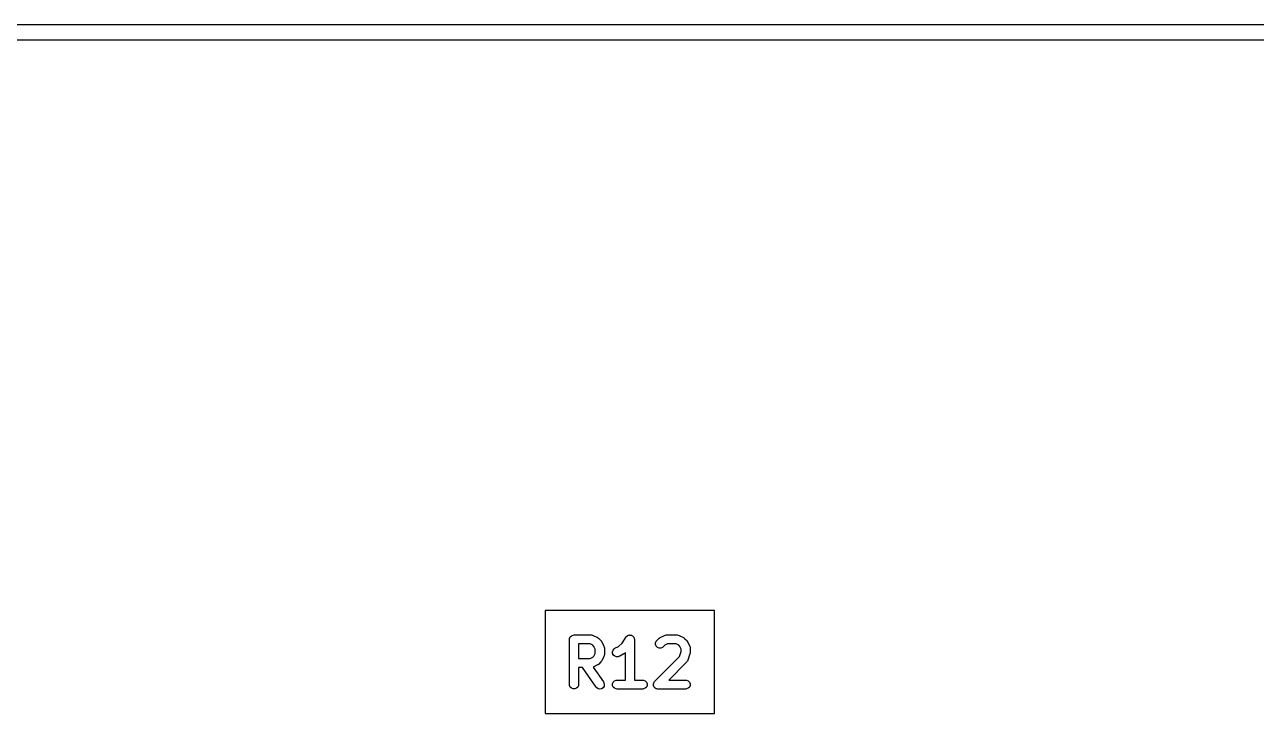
# Model space of a CAD drawing. Extents: x 20 to 124, y -124 to -20.
# Drawn here: x 47.64 to 88.61, y -42.91 to -20 of the extents above; entities that cross this region are included whole.
import ezdxf

# ---------------------------------------------------------------- set-up
doc = ezdxf.new("R2010")
doc.units = 0
doc.layers.add('BLACK', color=7, linetype='CONTINUOUS')
doc.layers.add('WHITE', color=7, linetype='CONTINUOUS')

msp = doc.modelspace()

# ---------------------------------------------------------------- linework, layer by layer
at = {"layer": 'BLACK', "linetype": 'CONTINUOUS'}
for p, q in [((20.6245, -20.5005), (123.3755, -20.5005)), ((70.590082, -39.494984), (64.963071, -39.494984)), ((64.963071, -39.494984), (64.963071, -42.911655)), ((70.590082, -42.911655), (70.590082, -39.494984)), ((65.768571, -40.453328), (65.771453, -40.424064)), ((65.768571, -41.953328), (65.768571, -40.453328)), ((65.771453, -40.424064), (65.793851, -40.369992)), ((65.793851, -40.369992), (65.835235, -40.328608)), ((65.835235, -40.328608), (65.889307, -40.30621)), ((65.889307, -40.30621), (65.918571, -40.303328)), ((65.918571, -40.303328), (66.49, -40.303328)), ((66.49, -40.303328), (66.519264, -40.30621)), ((66.519264, -40.30621), (66.524244, -40.308273)), ((66.524244, -40.308273), (66.529619, -40.308655)), ((66.529619, -40.308655), (66.557082, -40.319164)), ((66.557082, -40.319164), (66.699939, -40.390593)), ((66.699939, -40.390593), (66.712534, -40.398521)), ((66.712534, -40.398521), (66.716191, -40.400036)), ((66.716191, -40.400036), (66.720308, -40.403415)), ((66.720308, -40.403415), (66.724825, -40.406258)), ((66.724825, -40.406258), (66.727422, -40.409252)), ((66.727422, -40.409252), (66.738922, -40.41869)), ((66.738922, -40.41869), (66.810351, -40.490118)), ((66.810351, -40.490118), (66.819793, -40.501623)), ((66.819793, -40.501623), (66.822785, -40.504218)), ((66.822785, -40.504218), (66.825624, -40.508728)), ((66.825624, -40.508728), (66.829006, -40.512849)), ((66.829006, -40.512849), (66.830521, -40.516508)), ((66.830521, -40.516508), (66.83845, -40.529103)), ((66.83845, -40.529103), (66.909878, -40.671961)), ((67.516287, -40.572051), (67.650907, -40.370123)), ((67.650907, -40.370123), (67.650973, -40.370042)), ((67.650973, -40.370042), (67.650994, -40.369992)), ((67.650994, -40.369992), (67.651105, -40.36988)), ((67.651105, -40.36988), (67.669537, -40.347372)), ((67.669537, -40.347372), (67.681879, -40.339106)), ((67.681879, -40.339106), (67.692378, -40.328608)), ((67.692378, -40.328608), (67.705954, -40.322984)), ((67.705954, -40.322984), (67.718167, -40.314806)), ((67.718167, -40.314806), (67.732728, -40.311893)), ((67.732728, -40.311893), (67.74645, -40.30621)), ((67.74645, -40.30621), (67.761147, -40.30621)), ((67.761147, -40.30621), (67.775557, -40.303328)), ((67.775557, -40.303328), (67.790127, -40.30621)), ((67.790127, -40.30621), (67.804978, -40.30621)), ((67.804978, -40.30621), (67.818552, -40.311832)), ((67.818552, -40.311832), (67.832971, -40.314685)), ((67.832971, -40.314685), (67.845331, -40.322925)), ((67.845331, -40.322925), (67.85905, -40.328608)), ((67.85905, -40.328608), (67.869439, -40.338997)), ((67.869439, -40.338997), (67.88167, -40.347151)), ((67.88167, -40.347151), (67.889935, -40.359493)), ((67.889935, -40.359493), (67.900434, -40.369992)), ((67.900434, -40.369992), (67.906057, -40.383568)), ((67.906057, -40.383568), (67.914236, -40.395781)), ((67.914236, -40.395781), (67.917148, -40.410343)), ((67.917148, -40.410343), (67.922832, -40.424064)), ((67.922832, -40.424064), (67.925683, -40.453016)), ((67.925683, -40.453016), (67.925714, -40.45317)), ((67.925714, -40.45317), (67.925703, -40.453222)), ((67.925703, -40.453222), (67.925714, -40.453328)), ((67.925714, -40.453328), (67.925714, -41.803328)), ((68.628596, -40.566922), (68.650993, -40.51285)), ((68.650993, -40.51285), (68.669648, -40.490119)), ((68.669648, -40.490119), (68.741076, -40.418691)), ((68.741076, -40.418691), (68.752578, -40.40925)), ((68.752578, -40.40925), (68.755174, -40.406258)), ((68.755174, -40.406258), (68.759683, -40.403419)), ((68.759683, -40.403419), (68.763806, -40.400036)), ((68.763806, -40.400036), (68.767468, -40.398519)), ((68.767468, -40.398519), (68.78006, -40.390593)), ((68.78006, -40.390593), (68.922918, -40.319164)), ((68.922918, -40.319164), (68.950381, -40.308654)), ((68.950381, -40.308654), (68.955758, -40.308271)), ((68.955758, -40.308271), (68.960736, -40.30621)), ((68.960736, -40.30621), (68.99, -40.303328)), ((68.99, -40.303328), (69.347142, -40.303328)), ((69.347142, -40.303328), (69.376406, -40.30621)), ((69.376406, -40.30621), (69.381383, -40.308271)), ((69.381383, -40.308271), (69.386761, -40.308654)), ((69.386761, -40.308654), (69.414224, -40.319164)), ((69.414224, -40.319164), (69.557082, -40.390593)), ((69.557082, -40.390593), (69.569675, -40.39852)), ((69.569675, -40.39852), (69.573335, -40.400036)), ((69.573335, -40.400036), (69.577454, -40.403417)), ((69.577454, -40.403417), (69.581968, -40.406258)), ((69.581968, -40.406258), (69.584564, -40.409251)), ((69.584564, -40.409251), (69.596066, -40.418691)), ((69.596066, -40.418691), (69.667494, -40.490119)), ((69.667494, -40.490119), (69.676934, -40.501621)), ((69.676934, -40.501621), (69.679927, -40.504217)), ((69.679927, -40.504217), (69.682765, -40.508726)), ((69.682765, -40.508726), (69.686149, -40.512849)), ((69.686149, -40.512849), (69.687665, -40.516511)), ((69.687665, -40.516511), (69.695592, -40.529103)), ((69.695592, -40.529103), (69.767021, -40.671959)), ((66.45459, -40.603328), (66.068571, -40.603328)), ((66.068571, -40.603328), (66.068571, -41.089042)), ((66.544004, -40.648035), (66.45459, -40.603328)), ((66.581008, -40.685039), (66.544004, -40.648035)), ((66.581007, -41.007331), (66.625714, -40.917918)), ((66.625714, -40.774451), (66.581008, -40.685039)), ((66.625714, -40.917918), (66.625714, -40.774451)), ((66.909878, -40.671961), (66.920388, -40.699424)), ((66.920388, -40.699424), (66.920769, -40.704799)), ((66.920769, -40.704799), (66.922832, -40.709778)), ((66.922832, -40.709778), (66.925714, -40.739042)), ((66.925714, -40.953328), (66.922832, -40.982592)), ((66.925714, -40.739042), (66.925714, -40.953328)), ((67.198321, -40.863139), (67.216828, -40.807616)), ((67.20247, -40.921519), (67.198321, -40.863139)), ((67.228644, -40.973868), (67.20247, -40.921519)), ((67.216828, -40.807616), (67.255175, -40.763401)), ((67.255175, -40.763401), (67.280061, -40.747736)), ((67.280061, -40.747736), (67.401146, -40.687192)), ((67.401146, -40.687192), (67.516287, -40.572051)), ((67.557082, -40.944635), (67.414225, -41.016064)), ((67.569675, -40.936707), (67.557082, -40.944635)), ((67.573335, -40.935192), (67.569675, -40.936707)), ((67.577454, -40.93181), (67.573335, -40.935192)), ((67.581968, -40.92897), (67.577454, -40.93181)), ((67.584564, -40.925976), (67.581968, -40.92897)), ((67.596066, -40.916537), (67.584564, -40.925976)), ((67.625714, -40.886889), (67.596066, -40.916537)), ((67.625714, -41.803328), (67.625714, -40.886889)), ((68.628596, -40.625448), (68.628596, -40.566922)), ((68.650993, -40.67952), (68.628596, -40.625448)), ((68.692379, -40.720906), (68.650993, -40.67952)), ((68.746451, -40.743303), (68.692379, -40.720906)), ((68.804977, -40.743303), (68.746451, -40.743303)), ((68.859049, -40.720906), (68.804977, -40.743303)), ((68.88178, -40.702251), (68.859049, -40.720906)), ((68.935996, -40.648035), (68.88178, -40.702251)), ((69.02541, -40.603328), (68.935996, -40.648035)), ((69.311732, -40.603328), (69.02541, -40.603328)), ((69.401146, -40.648035), (69.311732, -40.603328)), ((69.43815, -40.685039), (69.401146, -40.648035)), ((69.430323, -41.015157), (69.482857, -40.857559)), ((69.482857, -40.774452), (69.43815, -40.685039)), ((69.482857, -40.857559), (69.482857, -40.774452)), ((69.775159, -40.929335), (69.70373, -41.14362)), ((69.767021, -40.671959), (69.77753, -40.699423)), ((69.778458, -40.914825), (69.775159, -40.929335)), ((69.77753, -40.699423), (69.777911, -40.704797)), ((69.777911, -40.704797), (69.779975, -40.709778)), ((69.779975, -40.911164), (69.778458, -40.914825)), ((69.779975, -40.709778), (69.782857, -40.739042)), ((69.780497, -40.905855), (69.779975, -40.911164)), ((69.781679, -40.900661), (69.780497, -40.905855)), ((69.782857, -40.8819), (69.781398, -40.896711)), ((69.781398, -40.896711), (69.781679, -40.900661)), ((69.782857, -40.739042), (69.782857, -40.8819)), ((66.068571, -41.089042), (66.45459, -41.089042)), ((66.45459, -41.089042), (66.544002, -41.044336)), ((66.544002, -41.044336), (66.581007, -41.007331)), ((66.557082, -41.373206), (66.553647, -41.37452)), ((66.553647, -41.37452), (66.898599, -41.867309)), ((66.699939, -41.301778), (66.557082, -41.373206)), ((66.712532, -41.29385), (66.699939, -41.301778)), ((66.716192, -41.292335), (66.712532, -41.29385)), ((66.720311, -41.288953), (66.716192, -41.292335)), ((66.724825, -41.286113), (66.720311, -41.288953)), ((66.727421, -41.283119), (66.724825, -41.286113)), ((66.738923, -41.27368), (66.727421, -41.283119)), ((66.810352, -41.202251), (66.738923, -41.27368)), ((66.819793, -41.190746), (66.810352, -41.202251)), ((66.822785, -41.188152), (66.819793, -41.190746)), ((66.825623, -41.183642), (66.822785, -41.188152)), ((66.829007, -41.17952), (66.825623, -41.183642)), ((66.830523, -41.175858), (66.829007, -41.17952)), ((66.83845, -41.163267), (66.830523, -41.175858)), ((66.909878, -41.020409), (66.83845, -41.163267)), ((66.920388, -40.992946), (66.909878, -41.020409)), ((66.920769, -40.98757), (66.920388, -40.992946)), ((66.922832, -40.982592), (66.920769, -40.98757)), ((67.272859, -41.012215), (67.228644, -40.973868)), ((67.328382, -41.030722), (67.272859, -41.012215)), ((67.386762, -41.026573), (67.328382, -41.030722)), ((67.414225, -41.016064), (67.386762, -41.026573)), ((68.598219, -41.847262), (69.430323, -41.015157)), ((69.667494, -41.202251), (69.066417, -41.803328)), ((69.686149, -41.179521), (69.667494, -41.202251)), ((69.688212, -41.174539), (69.686149, -41.179521)), ((69.691742, -41.17047), (69.688212, -41.174539)), ((69.70373, -41.14362), (69.691742, -41.17047)), ((66.197616, -41.389042), (66.068571, -41.389042)), ((66.068571, -41.389042), (66.068571, -41.953328)), ((66.652829, -42.039347), (66.197616, -41.389042)), ((65.771453, -41.982592), (65.768571, -41.953328)), ((65.793851, -42.036664), (65.771453, -41.982592)), ((65.835235, -42.078048), (65.793851, -42.036664)), ((65.889307, -42.100446), (65.835235, -42.078048)), ((65.947835, -42.100446), (65.889307, -42.100446)), ((66.001907, -42.078048), (65.947835, -42.100446)), ((66.043291, -42.036664), (66.001907, -42.078048)), ((66.065689, -41.982592), (66.043291, -42.036664)), ((66.068571, -41.953328), (66.065689, -41.982592)), ((66.671972, -42.061669), (66.652829, -42.039347)), ((66.721329, -42.093122), (66.671972, -42.061669)), ((66.778965, -42.103293), (66.721329, -42.093122)), ((66.836107, -42.090634), (66.778965, -42.103293)), ((66.884055, -42.05707), (66.836107, -42.090634)), ((66.915508, -42.007713), (66.884055, -42.05707)), ((66.898599, -41.867309), (66.91302, -41.892935)), ((66.91302, -41.892935), (66.925679, -41.950077)), ((66.925679, -41.950077), (66.915508, -42.007713)), ((67.200025, -41.924064), (67.222423, -41.869992)), ((67.200025, -41.982592), (67.200025, -41.924064)), ((67.222423, -42.036664), (67.200025, -41.982592)), ((67.222423, -41.869992), (67.263807, -41.828608)), ((67.263807, -42.078048), (67.222423, -42.036664)), ((67.263807, -41.828608), (67.317879, -41.80621)), ((67.317879, -42.100446), (67.263807, -42.078048)), ((67.317879, -41.80621), (67.347143, -41.803328)), ((67.347143, -42.103328), (67.317879, -42.100446)), ((67.347143, -41.803328), (67.625714, -41.803328)), ((68.204286, -42.103328), (67.347143, -42.103328)), ((67.925714, -41.803328), (68.204286, -41.803328)), ((68.204286, -41.803328), (68.23355, -41.80621)), ((68.23355, -42.100446), (68.204286, -42.103328)), ((68.23355, -41.80621), (68.287622, -41.828608)), ((68.287622, -42.078048), (68.23355, -42.100446)), ((68.287622, -41.828608), (68.329006, -41.869992)), ((68.329006, -42.036664), (68.287622, -42.078048)), ((68.329006, -41.869992), (68.351404, -41.924064)), ((68.351404, -41.982592), (68.329006, -42.036664)), ((68.351404, -41.924064), (68.351404, -41.982592)), ((68.557167, -41.924065), (68.579564, -41.869993)), ((68.557167, -41.982591), (68.557167, -41.924065)), ((68.579564, -42.036663), (68.557167, -41.982591)), ((68.579564, -41.869993), (68.598219, -41.847262)), ((68.62095, -42.078049), (68.579564, -42.036663)), ((68.651333, -42.090634), (68.62095, -42.078049)), ((68.675021, -42.100446), (68.651333, -42.090634)), ((68.704285, -42.103328), (68.675021, -42.100446)), ((69.632857, -42.103328), (68.704285, -42.103328)), ((69.066417, -41.803328), (69.632857, -41.803328)), ((69.632857, -41.803328), (69.662121, -41.80621)), ((69.662121, -42.100446), (69.632857, -42.103328)), ((69.662121, -41.80621), (69.716193, -41.828608)), ((69.716193, -42.078048), (69.662121, -42.100446)), ((69.716193, -41.828608), (69.757577, -41.869992)), ((69.757577, -42.036664), (69.716193, -42.078048)), ((69.757577, -41.869992), (69.779975, -41.924064)), ((69.779975, -41.982592), (69.757577, -42.036664)), ((69.779975, -41.924064), (69.779975, -41.982592)), ((64.963071, -42.911655), (70.590082, -42.911655))]:
    msp.add_line(p, q, dxfattribs=at)
at = {"layer": 'WHITE', "linetype": 'CONTINUOUS'}
msp.add_line((20, -20), (124, -20), dxfattribs=at)

doc.saveas('drawing.dxf')
